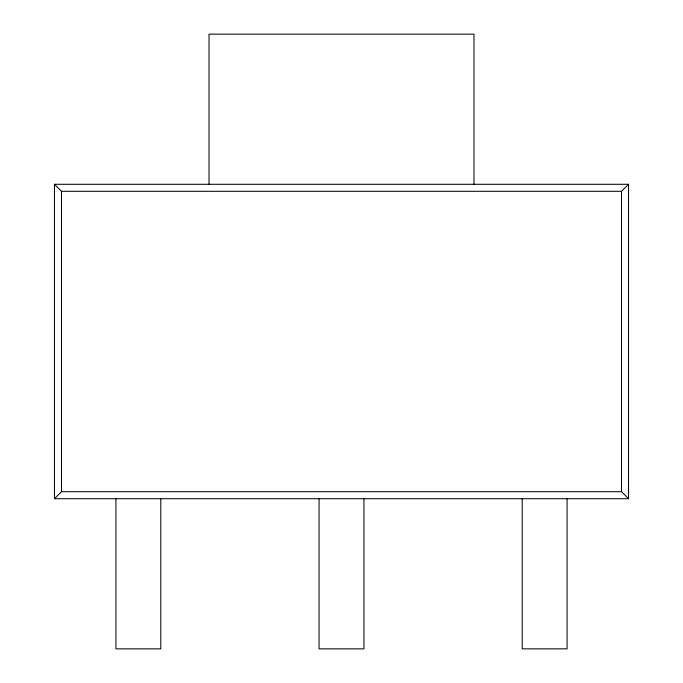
<?xml version="1.0" encoding="UTF-8"?>
<svg xmlns="http://www.w3.org/2000/svg" width="683" height="683" viewBox="0 0 683 683"><rect width="100%" height="100%" fill="white"/><g stroke="black" fill="none" stroke-linecap="round" stroke-linejoin="round"><path stroke-width="1.02" d="M54.461 498.71L61.479 491.7L621.521 491.7L628.539 498.71L628.539 184.29L54.461 184.29L54.461 498.71L628.539 498.71M54.461 184.29L61.479 191.3L621.521 191.3L628.539 184.29M621.521 191.3L621.521 491.7M567.069 498.71L567.069 648.85L522.205 648.85L522.205 498.71M473.976 184.29L473.976 34.15L209.024 34.15L209.024 184.29M363.937 498.71L363.937 648.85L319.063 648.85L319.063 498.71M160.795 498.71L160.795 648.85L115.931 648.85L115.931 498.71M61.479 191.3L61.479 491.7"/></g></svg>
